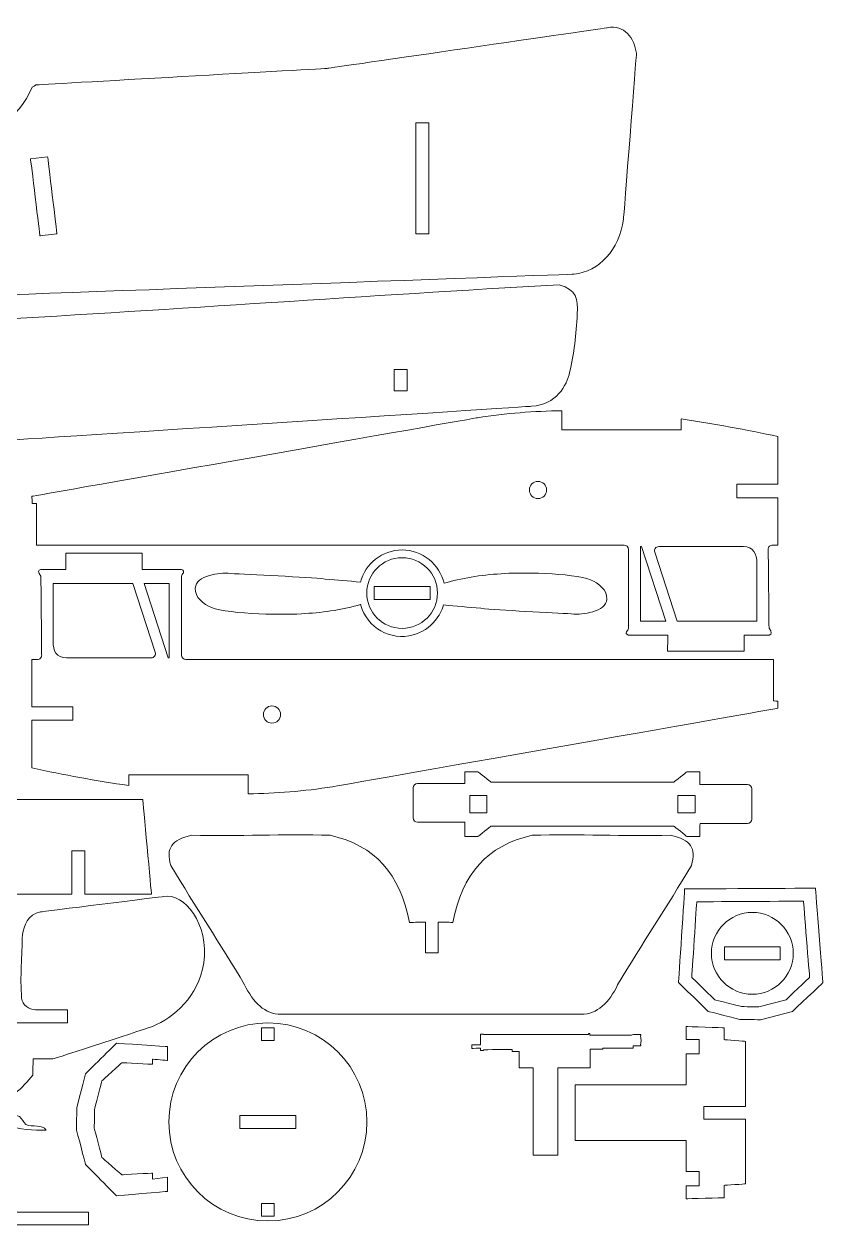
# Model space of a CAD drawing. Header units: centimetres. Extents: x -31.4 to 4.7, y -5.2 to 22.7.
# Drawn here: x -13.83 to 4.72, y -5.21 to 22.68 of the extents above; entities that cross this region are included whole.
import ezdxf

# ---------------------------------------------------------------- set-up
doc = ezdxf.new("R2010")
doc.units = ezdxf.units.CM
doc.header["$MEASUREMENT"] = 0
doc.layers.add('Layer 1', color=7, linetype='Continuous')

msp = doc.modelspace()

# ---------------------------------------------------------------- linework, layer by layer
at = {"layer": 'Layer 1', "color": 250, "lineweight": 9}
for points in [[(-4.73299, 17.80686), (-4.43301, 17.80686), (-4.43301, 20.3895), (-4.73299, 20.3895), (-4.73299, 17.80686)], [(-5.70038, 9.3194), (-4.40038, 9.3194), (-4.40038, 9.61838), (-5.70038, 9.61838), (-5.70038, 9.3194)], [(-3.48016, 4.36623), (-3.08016, 4.36623), (-3.08016, 4.76623), (-3.48016, 4.76623), (-3.48016, 4.36623)], [(1.35464, 4.36623), (1.75464, 4.36623), (1.75464, 4.76623), (1.35464, 4.76623), (1.35464, 4.36623)], [(-8.31486, -0.92169), (-8.01986, -0.92169), (-8.01986, -0.62669), (-8.31486, -0.62669), (-8.31486, -0.92169)], [(-8.81736, -2.96307), (-7.51736, -2.96307), (-7.51736, -2.66409), (-8.81736, -2.66409), (-8.81736, -2.96307)], [(-8.31486, -5.00049), (-8.01986, -5.00049), (-8.01986, -4.70549), (-8.31486, -4.70549), (-8.31486, -5.00049)]]:
    msp.add_lwpolyline(points, close=True, dxfattribs=at)
for centre, major_axis in [((-1.89512, 11.8624), (0, 0.2)), ((-5.05038, 9.46888), (0, 0.82088)), ((-8.0732, 6.64733), (0, 0.2)), ((-8.16736, -2.81359), (0, 2.3))]:
    msp.add_ellipse(centre, major_axis=major_axis, ratio=1, dxfattribs=at)
for points, knots in [([(-17.3352, 21.21675), (-17.3352, 21.21675), (-17.4202, 21.26998), (-17.4202, 21.26998), (-17.4202, 21.26998), (-17.4202, 21.26998), (-24.20236, 21.6543), (-24.20236, 21.6543), (-24.20236, 21.6543), (-24.20236, 21.6543), (-30.69018, 22.59592), (-30.69018, 22.59592), (-30.69018, 22.59592), (-31.09953, 22.68324), (-31.30984, 22.35204), (-31.37018, 22.00308), (-31.37018, 22.00308), (-31.37018, 22.00308), (-31.06766, 18.15212), (-31.06766, 18.15212), (-31.06766, 18.15212), (-30.966, 17.43779), (-30.50173, 16.93322), (-29.9202, 16.87526), (-29.9202, 16.87526), (-29.9202, 16.87526), (-15.48789, 16.34652), (-15.48789, 16.34652), (-15.48789, 16.34652), (-15.48789, 16.34652), (-1.05558, 16.87526), (-1.05558, 16.87526), (-1.05558, 16.87526), (-0.47405, 16.93322), (-0.00978, 17.43779), (0.09188, 18.15212), (0.09188, 18.15212), (0.09188, 18.15212), (0.3944, 22.00308), (0.3944, 22.00308), (0.3944, 22.00308), (0.33406, 22.35204), (0.12375, 22.68324), (-0.2856, 22.59592), (-0.2856, 22.59592), (-0.2856, 22.59592), (-6.77342, 21.6543), (-6.77342, 21.6543), (-6.77342, 21.6543), (-6.77342, 21.6543), (-13.55558, 21.26998), (-13.55558, 21.26998), (-13.55558, 21.26998), (-13.55558, 21.26998), (-13.64058, 21.21675), (-13.64058, 21.21675), (-13.64058, 21.21675), (-13.94319, 20.49501), (-14.6564, 19.98788), (-15.48789, 19.98788), (-15.48789, 19.98788), (-16.31938, 19.98788), (-17.03259, 20.49501), (-17.3352, 21.21675)], [0, 0, 0, 0, 0.05882353, 0.05882353, 0.05882353, 0.05882354, 0.11764706, 0.11764706, 0.11764706, 0.11764707, 0.17647059, 0.17647059, 0.17647059, 0.1764706, 0.23529412, 0.23529412, 0.23529412, 0.23529413, 0.29411765, 0.29411765, 0.29411765, 0.29411766, 0.35294118, 0.35294118, 0.35294118, 0.35294119, 0.41176471, 0.41176471, 0.41176471, 0.41176472, 0.47058824, 0.47058824, 0.47058824, 0.47058825, 0.52941176, 0.52941176, 0.52941176, 0.52941177, 0.58823529, 0.58823529, 0.58823529, 0.5882353, 0.64705882, 0.64705882, 0.64705882, 0.64705883, 0.70588235, 0.70588235, 0.70588235, 0.70588236, 0.76470588, 0.76470588, 0.76470588, 0.76470589, 0.82352941, 0.82352941, 0.82352941, 0.82352942, 0.88235294, 0.88235294, 0.88235294, 0.88235295, 1, 1, 1, 1]), ([(-13.67993, 19.55276), (-13.67993, 19.55276), (-13.28283, 19.60082), (-13.28283, 19.60082), (-13.28283, 19.60082), (-13.28283, 19.60082), (-13.06658, 17.81385), (-13.06658, 17.81385), (-13.06658, 17.81385), (-13.06658, 17.81385), (-13.46368, 17.7658), (-13.46368, 17.7658), (-13.46368, 17.7658), (-13.46368, 17.7658), (-13.67993, 19.55276), (-13.67993, 19.55276)], [0, 0, 0, 0, 0.2, 0.2, 0.2, 0.20000001, 0.4, 0.4, 0.4, 0.40000001, 0.6, 0.6, 0.6, 0.60000001, 1, 1, 1, 1]), ([(-17.24194, 15.80311), (-21.71986, 16.06062), (-26.09831, 16.37184), (-30.57843, 16.62817), (-30.57843, 16.62817), (-30.99982, 16.49948), (-31.01962, 16.31241), (-31.00253, 15.94643), (-31.00253, 15.94643), (-30.97908, 15.47994), (-30.92456, 15.02589), (-30.82461, 14.58999), (-30.82461, 14.58999), (-30.7685, 14.29903), (-30.50658, 13.8364), (-29.94197, 13.80619), (-29.94197, 13.80619), (-29.94197, 13.80619), (-17.39602, 12.97996), (-17.39602, 12.97996), (-17.39602, 12.97996), (-17.39602, 12.97996), (-14.56412, 12.99279), (-14.56412, 12.99279), (-14.56412, 12.99279), (-14.56412, 12.99279), (-2.04192, 13.80619), (-2.04192, 13.80619), (-2.04192, 13.80619), (-1.47731, 13.8364), (-1.21539, 14.29903), (-1.15928, 14.58999), (-1.15928, 14.58999), (-1.05933, 15.02589), (-1.00481, 15.47994), (-0.98136, 15.94643), (-0.98136, 15.94643), (-0.96427, 16.31241), (-0.98407, 16.49948), (-1.40546, 16.62817), (-1.40546, 16.62817), (-5.88558, 16.37184), (-10.26402, 16.06062), (-14.74194, 15.8031), (-14.74194, 15.8031), (-14.74194, 15.8031), (-14.74194, 16.13676), (-14.74194, 16.13676), (-14.74194, 16.13676), (-14.74194, 16.13676), (-17.24194, 16.13676), (-17.24194, 16.13676), (-17.24194, 16.13676), (-17.24194, 16.13676), (-17.24194, 15.80311), (-17.24194, 15.80311)], [0, 0, 0, 0, 0.06666667, 0.06666667, 0.06666667, 0.06666668, 0.13333333, 0.13333333, 0.13333333, 0.13333334, 0.2, 0.2, 0.2, 0.20000001, 0.26666667, 0.26666667, 0.26666667, 0.26666668, 0.33333333, 0.33333333, 0.33333333, 0.33333334, 0.4, 0.4, 0.4, 0.40000001, 0.46666667, 0.46666667, 0.46666667, 0.46666668, 0.53333333, 0.53333333, 0.53333333, 0.53333334, 0.6, 0.6, 0.6, 0.60000001, 0.66666667, 0.66666667, 0.66666667, 0.66666668, 0.73333333, 0.73333333, 0.73333333, 0.73333334, 0.8, 0.8, 0.8, 0.80000001, 0.86666667, 0.86666667, 0.86666667, 0.86666668, 1, 1, 1, 1]), ([(-5.23134, 14.66391), (-5.23134, 14.66391), (-4.93134, 14.66391), (-4.93134, 14.66391), (-4.93134, 14.66391), (-4.93134, 14.66391), (-4.93134, 14.16391), (-4.93134, 14.16391), (-4.93134, 14.16391), (-4.93134, 14.16391), (-5.23134, 14.16391), (-5.23134, 14.16391), (-5.23134, 14.16391), (-5.23134, 14.16391), (-5.23134, 14.66391), (-5.23134, 14.66391)], [0, 0, 0, 0, 0.2, 0.2, 0.2, 0.20000001, 0.4, 0.4, 0.4, 0.40000001, 0.6, 0.6, 0.6, 0.60000001, 1, 1, 1, 1]), ([(-13.54486, 10.5832), (-13.54486, 10.5832), (-13.54486, 11.54716), (-13.54486, 11.54716), (-13.54486, 11.54716), (-13.54486, 11.54716), (-13.64488, 11.5506), (-13.64488, 11.5506), (-13.64488, 11.5506), (-13.64488, 11.5506), (-13.6478, 11.71578), (-13.6478, 11.71578), (-13.6478, 11.71578), (-13.6478, 11.71578), (-3.30087, 13.5397), (-3.30087, 13.5397), (-3.30087, 13.5397), (-2.63461, 13.64365), (-1.98228, 13.69367), (-1.34257, 13.70253), (-1.34257, 13.70253), (-1.34257, 13.70253), (-1.34257, 13.25906), (-1.34257, 13.25906), (-1.34257, 13.25906), (-1.34257, 13.25906), (1.42927, 13.25906), (1.42927, 13.25906), (1.42927, 13.25906), (1.42927, 13.25906), (1.42927, 13.5108), (1.42927, 13.5108), (1.42927, 13.5108), (2.19583, 13.40243), (2.94509, 13.25827), (3.67948, 13.10405), (3.67948, 13.10405), (3.67948, 13.10405), (3.67948, 12.09395), (3.67948, 12.09395), (3.67948, 12.09395), (3.67948, 12.09395), (3.67948, 11.99657), (3.67948, 11.99657), (3.67948, 11.99657), (3.67948, 11.99657), (2.72659, 11.99657), (2.72659, 11.99657), (2.72659, 11.99657), (2.72659, 11.99657), (2.72659, 11.68157), (2.72659, 11.68157), (2.72659, 11.68157), (2.72659, 11.68157), (3.67948, 11.68157), (3.67948, 11.68157), (3.67948, 11.68157), (3.67948, 11.68157), (3.67948, 10.5832), (3.67948, 10.5832), (3.67948, 10.5832), (3.67948, 10.5832), (3.67948, 10.5832), (3.67948, 10.5832), (3.67948, 10.5832), (3.67948, 10.5832), (3.55355, 10.5832), (3.55355, 10.5832), (3.55355, 10.5832), (3.52584, 10.5832), (3.50199, 10.57326), (3.48249, 10.55357), (3.48249, 10.55357), (3.46299, 10.53388), (3.45329, 10.50993), (3.45355, 10.48222), (3.45355, 10.48222), (3.45355, 10.48222), (3.47134, 8.65001), (3.47134, 8.65001), (3.47134, 8.65001), (3.54121, 8.55798), (3.54181, 8.50561), (3.47318, 8.49288), (3.47318, 8.49288), (3.47318, 8.49288), (2.89065, 8.49288), (2.89065, 8.49288), (2.89065, 8.49288), (2.89065, 8.49288), (2.89474, 8.11621), (2.89474, 8.11621), (2.89474, 8.11621), (2.89474, 8.11621), (1.11639, 8.11621), (1.11639, 8.11621), (1.11639, 8.11621), (1.11639, 8.11621), (1.11913, 8.49288), (1.11913, 8.49288), (1.11913, 8.49288), (1.11913, 8.49288), (0.20454, 8.49288), (0.20454, 8.49288), (0.20454, 8.49288), (0.09303, 8.54282), (0.20454, 8.59397), (0.20454, 8.65001), (0.20454, 8.65001), (0.20454, 8.65001), (0.20454, 10.4832), (0.20454, 10.4832), (0.20454, 10.4832), (0.20454, 10.53827), (0.15962, 10.5832), (0.10454, 10.5832), (0.10454, 10.5832), (0.10454, 10.5832), (-13.54486, 10.5832), (-13.54486, 10.5832)], [0, 0, 0, 0, 0.03225806, 0.03225806, 0.03225806, 0.03225807, 0.06451613, 0.06451613, 0.06451613, 0.06451614, 0.09677419, 0.09677419, 0.09677419, 0.0967742, 0.12903226, 0.12903226, 0.12903226, 0.12903227, 0.16129032, 0.16129032, 0.16129032, 0.16129033, 0.19354839, 0.19354839, 0.19354839, 0.1935484, 0.22580645, 0.22580645, 0.22580645, 0.22580646, 0.25806452, 0.25806452, 0.25806452, 0.25806453, 0.29032258, 0.29032258, 0.29032258, 0.29032259, 0.32258065, 0.32258065, 0.32258065, 0.32258066, 0.35483871, 0.35483871, 0.35483871, 0.35483872, 0.38709677, 0.38709677, 0.38709677, 0.38709678, 0.41935484, 0.41935484, 0.41935484, 0.41935485, 0.4516129, 0.4516129, 0.4516129, 0.45161291, 0.48387097, 0.48387097, 0.48387097, 0.48387098, 0.51612903, 0.51612903, 0.51612903, 0.51612904, 0.5483871, 0.5483871, 0.5483871, 0.54838711, 0.58064516, 0.58064516, 0.58064516, 0.58064517, 0.61290323, 0.61290323, 0.61290323, 0.61290324, 0.64516129, 0.64516129, 0.64516129, 0.6451613, 0.67741935, 0.67741935, 0.67741935, 0.67741936, 0.70967742, 0.70967742, 0.70967742, 0.70967743, 0.74193548, 0.74193548, 0.74193548, 0.74193549, 0.77419355, 0.77419355, 0.77419355, 0.77419356, 0.80645161, 0.80645161, 0.80645161, 0.80645162, 0.83870968, 0.83870968, 0.83870968, 0.83870969, 0.87096774, 0.87096774, 0.87096774, 0.87096775, 0.90322581, 0.90322581, 0.90322581, 0.90322582, 0.93548387, 0.93548387, 0.93548387, 0.93548388, 1, 1, 1, 1]), ([(3.57654, 7.92653), (3.57654, 7.92653), (3.57654, 6.96257), (3.57654, 6.96257), (3.57654, 6.96257), (3.57654, 6.96257), (3.67656, 6.95913), (3.67656, 6.95913), (3.67656, 6.95913), (3.67656, 6.95913), (3.67948, 6.79395), (3.67948, 6.79395), (3.67948, 6.79395), (3.67948, 6.79395), (-6.66745, 4.97003), (-6.66745, 4.97003), (-6.66745, 4.97003), (-7.33371, 4.86608), (-7.98604, 4.81606), (-8.62575, 4.8072), (-8.62575, 4.8072), (-8.62575, 4.8072), (-8.62575, 5.25067), (-8.62575, 5.25067), (-8.62575, 5.25067), (-8.62575, 5.25067), (-11.39759, 5.25067), (-11.39759, 5.25067), (-11.39759, 5.25067), (-11.39759, 5.25067), (-11.39759, 4.99893), (-11.39759, 4.99893), (-11.39759, 4.99893), (-12.16415, 5.1073), (-12.91341, 5.25146), (-13.6478, 5.40568), (-13.6478, 5.40568), (-13.6478, 5.40568), (-13.6478, 6.41578), (-13.6478, 6.41578), (-13.6478, 6.41578), (-13.6478, 6.41578), (-13.6478, 6.51316), (-13.6478, 6.51316), (-13.6478, 6.51316), (-13.6478, 6.51316), (-12.69491, 6.51316), (-12.69491, 6.51316), (-12.69491, 6.51316), (-12.69491, 6.51316), (-12.69491, 6.82816), (-12.69491, 6.82816), (-12.69491, 6.82816), (-12.69491, 6.82816), (-13.6478, 6.82816), (-13.6478, 6.82816), (-13.6478, 6.82816), (-13.6478, 6.82816), (-13.6478, 7.92653), (-13.6478, 7.92653), (-13.6478, 7.92653), (-13.6478, 7.92653), (-13.6478, 7.92653), (-13.6478, 7.92653), (-13.6478, 7.92653), (-13.6478, 7.92653), (-13.52187, 7.92653), (-13.52187, 7.92653), (-13.52187, 7.92653), (-13.49416, 7.92653), (-13.47031, 7.93647), (-13.45081, 7.95616), (-13.45081, 7.95616), (-13.43131, 7.97585), (-13.42161, 7.9998), (-13.42187, 8.02751), (-13.42187, 8.02751), (-13.42187, 8.02751), (-13.43966, 9.85972), (-13.43966, 9.85972), (-13.43966, 9.85972), (-13.50953, 9.95175), (-13.51013, 10.00412), (-13.4415, 10.01685), (-13.4415, 10.01685), (-13.4415, 10.01685), (-12.85897, 10.01685), (-12.85897, 10.01685), (-12.85897, 10.01685), (-12.85897, 10.01685), (-12.86306, 10.39352), (-12.86306, 10.39352), (-12.86306, 10.39352), (-12.86306, 10.39352), (-11.08471, 10.39352), (-11.08471, 10.39352), (-11.08471, 10.39352), (-11.08471, 10.39352), (-11.08745, 10.01685), (-11.08745, 10.01685), (-11.08745, 10.01685), (-11.08745, 10.01685), (-10.17286, 10.01685), (-10.17286, 10.01685), (-10.17286, 10.01685), (-10.06135, 9.96691), (-10.17286, 9.91576), (-10.17286, 9.85972), (-10.17286, 9.85972), (-10.17286, 9.85972), (-10.17286, 8.02653), (-10.17286, 8.02653), (-10.17286, 8.02653), (-10.17286, 7.97146), (-10.12794, 7.92653), (-10.07286, 7.92653), (-10.07286, 7.92653), (-10.07286, 7.92653), (3.57654, 7.92653), (3.57654, 7.92653)], [0, 0, 0, 0, 0.03225806, 0.03225806, 0.03225806, 0.03225807, 0.06451613, 0.06451613, 0.06451613, 0.06451614, 0.09677419, 0.09677419, 0.09677419, 0.0967742, 0.12903226, 0.12903226, 0.12903226, 0.12903227, 0.16129032, 0.16129032, 0.16129032, 0.16129033, 0.19354839, 0.19354839, 0.19354839, 0.1935484, 0.22580645, 0.22580645, 0.22580645, 0.22580646, 0.25806452, 0.25806452, 0.25806452, 0.25806453, 0.29032258, 0.29032258, 0.29032258, 0.29032259, 0.32258065, 0.32258065, 0.32258065, 0.32258066, 0.35483871, 0.35483871, 0.35483871, 0.35483872, 0.38709677, 0.38709677, 0.38709677, 0.38709678, 0.41935484, 0.41935484, 0.41935484, 0.41935485, 0.4516129, 0.4516129, 0.4516129, 0.45161291, 0.48387097, 0.48387097, 0.48387097, 0.48387098, 0.51612903, 0.51612903, 0.51612903, 0.51612904, 0.5483871, 0.5483871, 0.5483871, 0.54838711, 0.58064516, 0.58064516, 0.58064516, 0.58064517, 0.61290323, 0.61290323, 0.61290323, 0.61290324, 0.64516129, 0.64516129, 0.64516129, 0.6451613, 0.67741935, 0.67741935, 0.67741935, 0.67741936, 0.70967742, 0.70967742, 0.70967742, 0.70967743, 0.74193548, 0.74193548, 0.74193548, 0.74193549, 0.77419355, 0.77419355, 0.77419355, 0.77419356, 0.80645161, 0.80645161, 0.80645161, 0.80645162, 0.83870968, 0.83870968, 0.83870968, 0.83870969, 0.87096774, 0.87096774, 0.87096774, 0.87096775, 0.90322581, 0.90322581, 0.90322581, 0.90322582, 0.93548387, 0.93548387, 0.93548387, 0.93548388, 1, 1, 1, 1]), ([(-4.07633, 9.69602), (-3.67409, 9.81178), (-3.23832, 9.89165), (-2.75047, 9.91576), (-2.75047, 9.91576), (-2.36981, 9.95576), (-1.0822, 9.93872), (-0.67255, 9.77411), (-0.67255, 9.77411), (-0.48791, 9.69992), (-0.27827, 9.53689), (-0.29579, 9.32275), (-0.29579, 9.32275), (-0.30775, 9.17651), (-0.44299, 9.08548), (-0.62431, 9.03211), (-0.62431, 9.03211), (-0.79949, 8.99085), (-0.95764, 8.9652), (-1.12387, 8.98604), (-1.12387, 8.98604), (-1.5277, 9.01067), (-2.81777, 9.07006), (-3.2236, 9.11394), (-3.2236, 9.11394), (-3.51433, 9.14537), (-3.79963, 9.15953), (-4.08906, 9.19279), (-4.08906, 9.19279), (-4.12756, 9.05855), (-4.19342, 8.93587), (-4.28021, 8.83116), (-4.28021, 8.83116), (-4.40772, 8.67259), (-4.58487, 8.5516), (-4.79643, 8.49492), (-4.79643, 8.49492), (-5.32139, 8.35424), (-5.86099, 8.66189), (-6.00879, 9.18299), (-6.00879, 9.18299), (-6.01077, 9.18963), (-6.01268, 9.1963), (-6.01453, 9.203), (-6.01453, 9.203), (-6.40752, 9.09237), (-6.83269, 9.01614), (-7.30713, 8.99268), (-7.30713, 8.99268), (-7.68779, 8.95269), (-9.06822, 8.96971), (-9.47787, 9.13433), (-9.47787, 9.13433), (-9.6625, 9.20852), (-9.87213, 9.37155), (-9.85462, 9.5857), (-9.85462, 9.5857), (-9.84266, 9.73193), (-9.70741, 9.82297), (-9.52608, 9.87634), (-9.52608, 9.87634), (-9.35092, 9.91759), (-9.19277, 9.94324), (-9.02655, 9.9224), (-9.02655, 9.9224), (-8.62271, 9.89777), (-7.23981, 9.8384), (-6.834, 9.79451), (-6.834, 9.79451), (-6.55992, 9.76489), (-6.29064, 9.75062), (-6.01821, 9.72124), (-6.01821, 9.72124), (-5.90636, 10.1513), (-5.5154, 10.46888), (-5.05038, 10.46888), (-5.05038, 10.46888), (-4.57631, 10.46888), (-4.1792, 10.13883), (-4.07633, 9.69602)], [0, 0, 0, 0, 0.04761905, 0.04761905, 0.04761905, 0.04761906, 0.0952381, 0.0952381, 0.0952381, 0.09523811, 0.14285714, 0.14285714, 0.14285714, 0.14285715, 0.19047619, 0.19047619, 0.19047619, 0.1904762, 0.23809524, 0.23809524, 0.23809524, 0.23809525, 0.28571429, 0.28571429, 0.28571429, 0.2857143, 0.33333333, 0.33333333, 0.33333333, 0.33333334, 0.38095238, 0.38095238, 0.38095238, 0.38095239, 0.42857143, 0.42857143, 0.42857143, 0.42857144, 0.47619048, 0.47619048, 0.47619048, 0.47619049, 0.52380952, 0.52380952, 0.52380952, 0.52380953, 0.57142857, 0.57142857, 0.57142857, 0.57142858, 0.61904762, 0.61904762, 0.61904762, 0.61904763, 0.66666667, 0.66666667, 0.66666667, 0.66666668, 0.71428571, 0.71428571, 0.71428571, 0.71428572, 0.76190476, 0.76190476, 0.76190476, 0.76190477, 0.80952381, 0.80952381, 0.80952381, 0.80952382, 0.85714286, 0.85714286, 0.85714286, 0.85714287, 0.9047619, 0.9047619, 0.9047619, 0.90476191, 1, 1, 1, 1]), ([(1.07348, 8.81753), (1.07348, 8.81753), (0.51167, 10.54667), (0.51167, 10.54667), (0.51167, 10.54667), (0.51167, 10.54667), (0.48977, 10.54667), (0.48977, 10.54667), (0.48977, 10.54667), (0.48977, 10.54667), (0.48977, 8.81753), (0.48977, 8.81753), (0.48977, 8.81753), (0.48977, 8.81753), (1.07348, 8.81753), (1.07348, 8.81753)], [0, 0, 0, 0, 0.2, 0.2, 0.2, 0.20000001, 0.4, 0.4, 0.4, 0.40000001, 0.6, 0.6, 0.6, 0.60000001, 1, 1, 1, 1]), ([(0.81589, 10.41577), (0.81589, 10.41577), (1.33517, 8.81753), (1.33517, 8.81753), (1.33517, 8.81753), (1.33517, 8.81753), (3.18599, 8.81753), (3.18599, 8.81753), (3.18599, 8.81753), (3.18599, 8.81753), (3.18599, 10.15794), (3.18599, 10.15794), (3.18599, 10.15794), (3.19744, 10.38773), (3.10413, 10.54204), (2.87583, 10.54667), (2.87583, 10.54667), (2.87583, 10.54667), (0.91099, 10.54667), (0.91099, 10.54667), (0.91099, 10.54667), (0.87794, 10.54667), (0.84951, 10.53219), (0.83009, 10.50545), (0.83009, 10.50545), (0.81066, 10.47872), (0.80568, 10.4472), (0.81589, 10.41577)], [0, 0, 0, 0, 0.125, 0.125, 0.125, 0.12500001, 0.25, 0.25, 0.25, 0.25000001, 0.375, 0.375, 0.375, 0.37500001, 0.5, 0.5, 0.5, 0.50000001, 0.625, 0.625, 0.625, 0.62500001, 0.75, 0.75, 0.75, 0.75000001, 1, 1, 1, 1]), ([(-10.78421, 8.09396), (-10.78421, 8.09396), (-11.30349, 9.6922), (-11.30349, 9.6922), (-11.30349, 9.6922), (-11.30349, 9.6922), (-13.15431, 9.6922), (-13.15431, 9.6922), (-13.15431, 9.6922), (-13.15431, 9.6922), (-13.15431, 8.35179), (-13.15431, 8.35179), (-13.15431, 8.35179), (-13.16576, 8.122), (-13.07245, 7.96769), (-12.84415, 7.96306), (-12.84415, 7.96306), (-12.84415, 7.96306), (-10.87931, 7.96306), (-10.87931, 7.96306), (-10.87931, 7.96306), (-10.84626, 7.96306), (-10.81783, 7.97754), (-10.79841, 8.00428), (-10.79841, 8.00428), (-10.77898, 8.03101), (-10.774, 8.06253), (-10.78421, 8.09396)], [0, 0, 0, 0, 0.125, 0.125, 0.125, 0.12500001, 0.25, 0.25, 0.25, 0.25000001, 0.375, 0.375, 0.375, 0.37500001, 0.5, 0.5, 0.5, 0.50000001, 0.625, 0.625, 0.625, 0.62500001, 0.75, 0.75, 0.75, 0.75000001, 1, 1, 1, 1]), ([(-11.0418, 9.6922), (-11.0418, 9.6922), (-10.47999, 7.96306), (-10.47999, 7.96306), (-10.47999, 7.96306), (-10.47999, 7.96306), (-10.45809, 7.96306), (-10.45809, 7.96306), (-10.45809, 7.96306), (-10.45809, 7.96306), (-10.45809, 9.6922), (-10.45809, 9.6922), (-10.45809, 9.6922), (-10.45809, 9.6922), (-11.0418, 9.6922), (-11.0418, 9.6922)], [0, 0, 0, 0, 0.2, 0.2, 0.2, 0.20000001, 0.4, 0.4, 0.4, 0.40000001, 0.6, 0.6, 0.6, 0.60000001, 1, 1, 1, 1]), ([(2.96833, 5.02007), (2.96833, 5.02007), (1.86677, 5.02007), (1.86677, 5.02007), (1.86677, 5.02007), (1.866, 5.14531), (1.86536, 5.25223), (1.86536, 5.31623), (1.86536, 5.31623), (1.86536, 5.31623), (1.56296, 5.31623), (1.56296, 5.31623), (1.56296, 5.31623), (1.56296, 5.31623), (1.26296, 5.07881), (1.26296, 5.07881), (1.26296, 5.07881), (1.26296, 5.07881), (-2.98804, 5.07881), (-2.98804, 5.07881), (-2.98804, 5.07881), (-2.98804, 5.07881), (-3.28804, 5.31623), (-3.28804, 5.31623), (-3.28804, 5.31623), (-3.28804, 5.31623), (-3.59044, 5.31623), (-3.59044, 5.31623), (-3.59044, 5.31623), (-3.59044, 5.31623), (-3.59044, 5.07881), (-3.59044, 5.07881), (-3.59044, 5.07881), (-3.59044, 5.07881), (-3.59056, 5.04527), (-3.59056, 5.04527), (-3.59056, 5.04527), (-3.59056, 5.04527), (-4.69169, 5.04527), (-4.69169, 5.04527), (-4.69169, 5.04527), (-4.74759, 5.04527), (-4.79318, 5.00035), (-4.79318, 4.94527), (-4.79318, 4.94527), (-4.79318, 4.94527), (-4.79318, 4.24527), (-4.79318, 4.24527), (-4.79318, 4.24527), (-4.79318, 4.19019), (-4.74759, 4.14527), (-4.69169, 4.14527), (-4.69169, 4.14527), (-4.69169, 4.14527), (-3.59385, 4.14527), (-3.59385, 4.14527), (-3.59385, 4.14527), (-3.59385, 4.14527), (-3.59419, 4.05365), (-3.59419, 4.05365), (-3.59419, 4.05365), (-3.59419, 4.05365), (-3.59044, 3.81623), (-3.59044, 3.81623), (-3.59044, 3.81623), (-3.59044, 3.81623), (-3.28804, 3.81623), (-3.28804, 3.81623), (-3.28804, 3.81623), (-3.28804, 3.81623), (-2.98804, 4.05365), (-2.98804, 4.05365), (-2.98804, 4.05365), (-2.98804, 4.05365), (1.26296, 4.05365), (1.26296, 4.05365), (1.26296, 4.05365), (1.26296, 4.05365), (1.56296, 3.81623), (1.56296, 3.81623), (1.56296, 3.81623), (1.56296, 3.81623), (1.86536, 3.81623), (1.86536, 3.81623), (1.86536, 3.81623), (1.86536, 3.81623), (1.86536, 4.05365), (1.86536, 4.05365), (1.86536, 4.05365), (1.86698, 4.05365), (1.86813, 4.07801), (1.86886, 4.12007), (1.86886, 4.12007), (1.86886, 4.12007), (2.96833, 4.12007), (2.96833, 4.12007), (2.96833, 4.12007), (3.02442, 4.12007), (3.07017, 4.16499), (3.07017, 4.22007), (3.07017, 4.22007), (3.07017, 4.22007), (3.07017, 4.92007), (3.07017, 4.92007), (3.07017, 4.92007), (3.07017, 4.97515), (3.02442, 5.02007), (2.96833, 5.02007)], [0, 0, 0, 0, 0.03571429, 0.03571429, 0.03571429, 0.0357143, 0.07142857, 0.07142857, 0.07142857, 0.07142858, 0.10714286, 0.10714286, 0.10714286, 0.10714287, 0.14285714, 0.14285714, 0.14285714, 0.14285715, 0.17857143, 0.17857143, 0.17857143, 0.17857144, 0.21428571, 0.21428571, 0.21428571, 0.21428572, 0.25, 0.25, 0.25, 0.25000001, 0.28571429, 0.28571429, 0.28571429, 0.2857143, 0.32142857, 0.32142857, 0.32142857, 0.32142858, 0.35714286, 0.35714286, 0.35714286, 0.35714287, 0.39285714, 0.39285714, 0.39285714, 0.39285715, 0.42857143, 0.42857143, 0.42857143, 0.42857144, 0.46428571, 0.46428571, 0.46428571, 0.46428572, 0.5, 0.5, 0.5, 0.50000001, 0.53571429, 0.53571429, 0.53571429, 0.5357143, 0.57142857, 0.57142857, 0.57142857, 0.57142858, 0.60714286, 0.60714286, 0.60714286, 0.60714287, 0.64285714, 0.64285714, 0.64285714, 0.64285715, 0.67857143, 0.67857143, 0.67857143, 0.67857144, 0.71428571, 0.71428571, 0.71428571, 0.71428572, 0.75, 0.75, 0.75, 0.75000001, 0.78571429, 0.78571429, 0.78571429, 0.7857143, 0.82142857, 0.82142857, 0.82142857, 0.82142858, 0.85714286, 0.85714286, 0.85714286, 0.85714287, 0.89285714, 0.89285714, 0.89285714, 0.89285715, 0.92857143, 0.92857143, 0.92857143, 0.92857144, 1, 1, 1, 1]), ([(-14.07236, 4.67548), (-14.07236, 4.67548), (-11.07236, 4.67548), (-11.07236, 4.67548), (-11.07236, 4.67548), (-11.07236, 4.67548), (-10.87237, 2.47548), (-10.87237, 2.47548), (-10.87237, 2.47548), (-10.87237, 2.47548), (-12.42237, 2.47548), (-12.42237, 2.47548), (-12.42237, 2.47548), (-12.42237, 2.47548), (-12.42237, 3.48526), (-12.42237, 3.48526), (-12.42237, 3.48526), (-12.42237, 3.48526), (-12.72237, 3.48526), (-12.72237, 3.48526), (-12.72237, 3.48526), (-12.72237, 3.48526), (-12.72237, 2.47548), (-12.72237, 2.47548), (-12.72237, 2.47548), (-12.72237, 2.47548), (-14.27238, 2.47548), (-14.27238, 2.47548), (-14.27238, 2.47548), (-14.27238, 2.47548), (-14.07236, 4.67548), (-14.07236, 4.67548)], [0, 0, 0, 0, 0.11111111, 0.11111111, 0.11111111, 0.11111112, 0.22222222, 0.22222222, 0.22222222, 0.22222223, 0.33333333, 0.33333333, 0.33333333, 0.33333334, 0.44444444, 0.44444444, 0.44444444, 0.44444445, 0.55555556, 0.55555556, 0.55555556, 0.55555557, 0.66666667, 0.66666667, 0.66666667, 0.66666668, 0.77777778, 0.77777778, 0.77777778, 0.77777779, 1, 1, 1, 1]), ([(-7.86083, -0.30878), (-8.232, -0.32363), (-8.51409, -0.03062), (-8.7071, 0.37024), (-8.7071, 0.37024), (-9.27871, 1.32786), (-9.85031, 2.18549), (-10.42191, 3.14311), (-10.42191, 3.14311), (-10.54251, 3.55138), (-10.40515, 3.73344), (-9.93197, 3.84485), (-9.93197, 3.84485), (-8.86299, 3.81515), (-7.79402, 3.87454), (-6.72505, 3.84485), (-6.72505, 3.84485), (-5.66719, 3.60545), (-5.10301, 2.94803), (-4.87661, 1.81781), (-4.87661, 1.81781), (-4.75322, 1.82254), (-4.63174, 1.82615), (-4.51075, 1.82802), (-4.51075, 1.82802), (-4.51075, 1.82802), (-4.51075, 1.11506), (-4.51075, 1.11506), (-4.51075, 1.11506), (-4.51075, 1.11506), (-4.21075, 1.11506), (-4.21075, 1.11506), (-4.21075, 1.11506), (-4.21075, 1.11506), (-4.21075, 1.8286), (-4.21075, 1.8286), (-4.21075, 1.8286), (-4.09959, 1.82718), (-3.98793, 1.82377), (-3.87477, 1.81781), (-3.87477, 1.81781), (-3.64838, 2.94803), (-3.0842, 3.60545), (-2.02634, 3.84485), (-2.02634, 3.84485), (-0.95736, 3.87454), (0.11161, 3.81515), (1.18058, 3.84485), (1.18058, 3.84485), (1.65377, 3.73344), (1.79112, 3.55138), (1.67053, 3.14311), (1.67053, 3.14311), (1.09893, 2.18549), (0.52732, 1.32786), (-0.04428, 0.37024), (-0.04428, 0.37024), (-0.23729, -0.03062), (-0.51938, -0.32363), (-0.89055, -0.30878), (-0.89055, -0.30878), (-0.89055, -0.30878), (-7.86083, -0.30878), (-7.86083, -0.30878)], [0, 0, 0, 0, 0.05882353, 0.05882353, 0.05882353, 0.05882354, 0.11764706, 0.11764706, 0.11764706, 0.11764707, 0.17647059, 0.17647059, 0.17647059, 0.1764706, 0.23529412, 0.23529412, 0.23529412, 0.23529413, 0.29411765, 0.29411765, 0.29411765, 0.29411766, 0.35294118, 0.35294118, 0.35294118, 0.35294119, 0.41176471, 0.41176471, 0.41176471, 0.41176472, 0.47058824, 0.47058824, 0.47058824, 0.47058825, 0.52941176, 0.52941176, 0.52941176, 0.52941177, 0.58823529, 0.58823529, 0.58823529, 0.5882353, 0.64705882, 0.64705882, 0.64705882, 0.64705883, 0.70588235, 0.70588235, 0.70588235, 0.70588236, 0.76470588, 0.76470588, 0.76470588, 0.76470589, 0.82352941, 0.82352941, 0.82352941, 0.82352942, 0.88235294, 0.88235294, 0.88235294, 0.88235295, 1, 1, 1, 1]), ([(-13.56428, -0.20895), (-13.71874, -0.20791), (-13.87215, -0.10689), (-13.8869, 0.06273), (-13.8869, 0.06273), (-13.92955, 0.55333), (-13.87558, 1.04757), (-13.86992, 1.53999), (-13.86992, 1.53999), (-13.83069, 1.73264), (-13.75737, 2.00821), (-13.44542, 2.06449), (-13.44542, 2.06449), (-13.44542, 2.06449), (-10.59278, 2.42107), (-10.59278, 2.42107), (-10.59278, 2.42107), (-10.10988, 2.51395), (-9.525, 1.78323), (-9.65888, 0.87777), (-9.65888, 0.87777), (-9.77627, 0.0838), (-10.34682, -0.37501), (-10.84721, -0.5994), (-10.84721, -0.5994), (-10.84721, -0.5994), (-13.159, -1.35211), (-13.159, -1.35211), (-13.159, -1.35211), (-13.159, -1.35211), (-13.61922, -1.34772), (-13.61922, -1.34772), (-13.61922, -1.34772), (-13.61922, -1.34772), (-13.6301, -1.72482), (-13.6301, -1.72482), (-13.6301, -1.72482), (-13.86275, -2.0319), (-14.14839, -2.30491), (-14.66714, -2.44508), (-14.66714, -2.44508), (-14.39894, -2.52852), (-14.20226, -2.60302), (-13.93406, -2.68646), (-13.93406, -2.68646), (-13.89532, -2.74904), (-13.83094, -2.81162), (-13.7922, -2.8742), (-13.7922, -2.8742), (-13.63128, -2.93976), (-13.40356, -2.8634), (-13.31416, -3.00408), (-13.31416, -3.00408), (-13.92413, -3.04381), (-14.56787, -2.82905), (-15.12308, -2.58812), (-15.12308, -2.58812), (-15.41817, -2.48392), (-15.66548, -2.2946), (-15.93662, -2.14256), (-15.93662, -2.14256), (-15.93662, -2.14256), (-15.6939, -2.09488), (-15.6939, -2.09488), (-15.6939, -2.09488), (-15.6939, -2.09488), (-15.68714, -1.68195), (-15.68714, -1.68195), (-15.68714, -1.68195), (-15.68714, -1.68195), (-16.10764, -1.75126), (-16.10764, -1.75126), (-16.10764, -1.75126), (-16.10764, -1.75126), (-16.11083, -0.5122), (-16.11083, -0.5122), (-16.11083, -0.5122), (-16.11083, -0.5122), (-13.25864, -0.51396), (-13.25864, -0.51396), (-13.25864, -0.51396), (-13.25864, -0.51396), (-12.82359, -0.51396), (-12.82359, -0.51396), (-12.82359, -0.51396), (-12.82359, -0.51396), (-12.82359, -0.21396), (-12.82359, -0.21396), (-12.82359, -0.21396), (-12.82359, -0.21396), (-13.56428, -0.20895), (-13.56428, -0.20895)], [0, 0, 0, 0, 0.04166667, 0.04166667, 0.04166667, 0.04166668, 0.08333333, 0.08333333, 0.08333333, 0.08333334, 0.125, 0.125, 0.125, 0.12500001, 0.16666667, 0.16666667, 0.16666667, 0.16666668, 0.20833333, 0.20833333, 0.20833333, 0.20833334, 0.25, 0.25, 0.25, 0.25000001, 0.29166667, 0.29166667, 0.29166667, 0.29166668, 0.33333333, 0.33333333, 0.33333333, 0.33333334, 0.375, 0.375, 0.375, 0.37500001, 0.41666667, 0.41666667, 0.41666667, 0.41666668, 0.45833333, 0.45833333, 0.45833333, 0.45833334, 0.5, 0.5, 0.5, 0.50000001, 0.54166667, 0.54166667, 0.54166667, 0.54166668, 0.58333333, 0.58333333, 0.58333333, 0.58333334, 0.625, 0.625, 0.625, 0.62500001, 0.66666667, 0.66666667, 0.66666667, 0.66666668, 0.70833333, 0.70833333, 0.70833333, 0.70833334, 0.75, 0.75, 0.75, 0.75000001, 0.79166667, 0.79166667, 0.79166667, 0.79166668, 0.83333333, 0.83333333, 0.83333333, 0.83333334, 0.875, 0.875, 0.875, 0.87500001, 0.91666667, 0.91666667, 0.91666667, 0.91666668, 1, 1, 1, 1]), ([(3.27587, -0.43987), (3.27587, -0.43987), (4.01828, -0.24622), (4.01828, -0.24622), (4.01828, -0.24622), (4.01828, -0.24622), (4.72494, 0.42251), (4.72494, 0.42251), (4.72494, 0.42251), (4.72494, 0.42251), (4.54819, 2.61413), (4.54819, 2.61413), (4.54819, 2.61413), (4.54819, 2.61413), (1.51231, 2.59711), (1.51231, 2.59711), (1.51231, 2.59711), (1.51231, 2.59711), (1.36928, 0.42251), (1.36928, 0.42251), (1.36928, 0.42251), (1.36928, 0.42251), (2.05909, -0.24622), (2.05909, -0.24622), (2.05909, -0.24622), (2.05909, -0.24622), (2.79266, -0.43543), (2.79266, -0.43543), (2.79266, -0.43543), (2.79266, -0.43543), (3.27587, -0.43987), (3.27587, -0.43987)], [0, 0, 0, 0, 0.11111111, 0.11111111, 0.11111111, 0.11111112, 0.22222222, 0.22222222, 0.22222222, 0.22222223, 0.33333333, 0.33333333, 0.33333333, 0.33333334, 0.44444444, 0.44444444, 0.44444444, 0.44444445, 0.55555556, 0.55555556, 0.55555556, 0.55555557, 0.66666667, 0.66666667, 0.66666667, 0.66666668, 0.77777778, 0.77777778, 0.77777778, 0.77777779, 1, 1, 1, 1]), ([(3.23874, -0.13952), (3.23874, -0.13952), (3.86803, 0.02463), (3.86803, 0.02463), (3.86803, 0.02463), (3.86803, 0.02463), (4.41436, 0.54163), (4.41436, 0.54163), (4.41436, 0.54163), (4.41436, 0.54163), (4.27154, 2.31257), (4.27154, 2.31257), (4.27154, 2.31257), (4.27154, 2.31257), (1.79333, 2.29868), (1.79333, 2.29868), (1.79333, 2.29868), (1.79333, 2.29868), (1.67774, 0.54131), (1.67774, 0.54131), (1.67774, 0.54131), (1.67774, 0.54131), (2.2109, 0.02444), (2.2109, 0.02444), (2.2109, 0.02444), (2.2109, 0.02444), (2.83208, -0.13578), (2.83208, -0.13578), (2.83208, -0.13578), (2.83208, -0.13578), (3.23874, -0.13952), (3.23874, -0.13952)], [0, 0, 0, 0, 0.11111111, 0.11111111, 0.11111111, 0.11111112, 0.22222222, 0.22222222, 0.22222222, 0.22222223, 0.33333333, 0.33333333, 0.33333333, 0.33333334, 0.44444444, 0.44444444, 0.44444444, 0.44444445, 0.55555556, 0.55555556, 0.55555556, 0.55555557, 0.66666667, 0.66666667, 0.66666667, 0.66666668, 0.77777778, 0.77777778, 0.77777778, 0.77777779, 1, 1, 1, 1]), ([(3.08402, 0.15135), (2.55935, 0.15135), (2.13402, 0.57668), (2.13402, 1.10135), (2.13402, 1.10135), (2.13402, 1.62602), (2.55935, 2.05135), (3.08402, 2.05135), (3.08402, 2.05135), (3.60869, 2.05135), (4.03402, 1.62602), (4.03402, 1.10135), (4.03402, 1.10135), (4.03402, 0.57668), (3.60869, 0.15135), (3.08402, 0.15135)], [0, 0, 0, 0, 0.2, 0.2, 0.2, 0.20000001, 0.4, 0.4, 0.4, 0.40000001, 0.6, 0.6, 0.6, 0.60000001, 1, 1, 1, 1]), ([(3.73402, 0.95185), (3.73402, 0.95185), (2.43402, 0.95185), (2.43402, 0.95185), (2.43402, 0.95185), (2.43402, 0.95185), (2.43402, 1.25085), (2.43402, 1.25085), (2.43402, 1.25085), (2.43402, 1.25085), (3.73402, 1.25085), (3.73402, 1.25085), (3.73402, 1.25085), (3.73402, 1.25085), (3.73402, 0.95185), (3.73402, 0.95185)], [0, 0, 0, 0, 0.2, 0.2, 0.2, 0.20000001, 0.4, 0.4, 0.4, 0.40000001, 0.6, 0.6, 0.6, 0.60000001, 1, 1, 1, 1]), ([(-0.68974, -0.79779), (-0.43519, -0.79779), (0.01937, -0.79779), (0.27392, -0.79779), (0.27392, -0.79779), (0.27976, -0.79392), (0.29557, -0.7904), (0.3216, -0.78712), (0.3216, -0.78712), (0.3216, -0.78712), (0.49252, -0.78518), (0.49252, -0.78518), (0.49252, -0.78518), (0.49252, -0.78518), (0.49235, -0.80958), (0.49235, -0.80958), (0.49235, -0.80958), (0.49235, -0.80958), (0.48416, -0.80958), (0.48416, -0.80958), (0.48416, -0.80958), (0.50441, -0.88495), (0.50572, -0.95697), (0.48416, -1.02503), (0.48416, -1.02503), (0.48416, -1.02503), (0.49235, -1.02503), (0.49235, -1.02503), (0.49235, -1.02503), (0.49235, -1.02503), (0.49252, -1.04943), (0.49252, -1.04943), (0.49252, -1.04943), (0.49252, -1.04943), (0.31815, -1.04748), (0.31815, -1.04748), (0.31815, -1.04748), (0.31815, -1.04748), (0.31857, -1.09949), (0.31857, -1.09949), (0.31857, -1.09949), (0.31857, -1.09949), (-0.38573, -1.09892), (-0.38573, -1.09892), (-0.38573, -1.09892), (-0.38573, -1.09892), (-0.38545, -1.12126), (-0.38545, -1.12126), (-0.38545, -1.12126), (-0.38545, -1.12126), (-0.68492, -1.12126), (-0.68492, -1.12126), (-0.68492, -1.12126), (-0.68492, -1.12126), (-0.68492, -1.55826), (-0.68492, -1.55826), (-0.68492, -1.55826), (-0.68492, -1.55826), (-0.76729, -1.55826), (-0.76729, -1.55826), (-0.76729, -1.55826), (-0.76729, -1.55826), (-1.42345, -1.55826), (-1.42345, -1.55826), (-1.42345, -1.55826), (-1.42345, -1.55826), (-1.43259, -1.55826), (-1.43259, -1.55826), (-1.43259, -1.55826), (-1.43259, -1.55826), (-1.43259, -3.58675), (-1.43259, -3.58675), (-1.43259, -3.58675), (-1.43259, -3.58675), (-2.00467, -3.58675), (-2.00467, -3.58675), (-2.00467, -3.58675), (-2.00467, -3.58675), (-2.00467, -1.55826), (-2.00467, -1.55826), (-2.00467, -1.55826), (-2.00467, -1.55826), (-2.33259, -1.55826), (-2.33259, -1.55826), (-2.33259, -1.55826), (-2.33259, -1.55826), (-2.33259, -1.18028), (-2.33259, -1.18028), (-2.33259, -1.18028), (-2.33259, -1.18028), (-2.49656, -1.18028), (-2.49656, -1.18028), (-2.49656, -1.18028), (-2.49656, -1.18028), (-2.49724, -1.13156), (-2.49724, -1.13156), (-2.49724, -1.13156), (-2.49724, -1.13156), (-3.16176, -1.13674), (-3.16176, -1.13674), (-3.16176, -1.13674), (-3.16176, -1.13674), (-3.16176, -1.15781), (-3.16176, -1.15781), (-3.16176, -1.15781), (-3.16176, -1.15781), (-3.22881, -1.15781), (-3.22881, -1.15781), (-3.22881, -1.15781), (-3.22881, -1.15781), (-3.22881, -1.10317), (-3.22881, -1.10317), (-3.22881, -1.10317), (-3.22881, -1.10317), (-3.43388, -1.10517), (-3.43388, -1.10517), (-3.43388, -1.10517), (-3.43388, -1.10517), (-3.43387, -1.01994), (-3.43387, -1.01994), (-3.43387, -1.01994), (-3.43387, -1.01994), (-3.23281, -1.01994), (-3.23281, -1.01994), (-3.23281, -1.01994), (-3.23281, -1.01994), (-3.22881, -0.77339), (-3.22881, -0.77339), (-3.22881, -0.77339), (-3.22881, -0.77339), (-3.16176, -0.77339), (-3.16176, -0.77339), (-3.16176, -0.77339), (-3.16176, -0.77339), (-3.16176, -0.78361), (-3.16176, -0.78361), (-3.16176, -0.78361), (-3.16176, -0.78361), (-0.71946, -0.78361), (-0.71946, -0.78361), (-0.71946, -0.78361), (-0.71946, -0.78361), (-0.71946, -0.76148), (-0.71946, -0.76148), (-0.71946, -0.76148), (-0.71946, -0.76148), (-0.68974, -0.76148), (-0.68974, -0.76148), (-0.68974, -0.76148), (-0.68974, -0.76148), (-0.68974, -0.79779), (-0.68974, -0.79779)], [0, 0, 0, 0, 0.02564103, 0.02564103, 0.02564103, 0.02564104, 0.05128205, 0.05128205, 0.05128205, 0.05128206, 0.07692308, 0.07692308, 0.07692308, 0.07692309, 0.1025641, 0.1025641, 0.1025641, 0.10256411, 0.12820513, 0.12820513, 0.12820513, 0.12820514, 0.15384615, 0.15384615, 0.15384615, 0.15384616, 0.17948718, 0.17948718, 0.17948718, 0.17948719, 0.20512821, 0.20512821, 0.20512821, 0.20512822, 0.23076923, 0.23076923, 0.23076923, 0.23076924, 0.25641026, 0.25641026, 0.25641026, 0.25641027, 0.28205128, 0.28205128, 0.28205128, 0.28205129, 0.30769231, 0.30769231, 0.30769231, 0.30769232, 0.33333333, 0.33333333, 0.33333333, 0.33333334, 0.35897436, 0.35897436, 0.35897436, 0.35897437, 0.38461538, 0.38461538, 0.38461538, 0.38461539, 0.41025641, 0.41025641, 0.41025641, 0.41025642, 0.43589744, 0.43589744, 0.43589744, 0.43589745, 0.46153846, 0.46153846, 0.46153846, 0.46153847, 0.48717949, 0.48717949, 0.48717949, 0.4871795, 0.51282051, 0.51282051, 0.51282051, 0.51282052, 0.53846154, 0.53846154, 0.53846154, 0.53846155, 0.56410256, 0.56410256, 0.56410256, 0.56410257, 0.58974359, 0.58974359, 0.58974359, 0.5897436, 0.61538462, 0.61538462, 0.61538462, 0.61538463, 0.64102564, 0.64102564, 0.64102564, 0.64102565, 0.66666667, 0.66666667, 0.66666667, 0.66666668, 0.69230769, 0.69230769, 0.69230769, 0.6923077, 0.71794872, 0.71794872, 0.71794872, 0.71794873, 0.74358974, 0.74358974, 0.74358974, 0.74358975, 0.76923077, 0.76923077, 0.76923077, 0.76923078, 0.79487179, 0.79487179, 0.79487179, 0.7948718, 0.82051282, 0.82051282, 0.82051282, 0.82051283, 0.84615385, 0.84615385, 0.84615385, 0.84615386, 0.87179487, 0.87179487, 0.87179487, 0.87179488, 0.8974359, 0.8974359, 0.8974359, 0.89743591, 0.92307692, 0.92307692, 0.92307692, 0.92307693, 0.94871795, 0.94871795, 0.94871795, 0.94871796, 1, 1, 1, 1]), ([(2.42753, -0.62587), (2.42753, -0.62587), (2.42753, -0.90321), (2.42753, -0.90321), (2.42753, -0.90321), (2.42753, -0.90321), (2.92607, -0.94321), (2.92607, -0.94321), (2.92607, -0.94321), (2.92607, -0.94321), (2.92607, -2.45162), (2.92607, -2.45162), (2.92607, -2.45162), (2.92607, -2.45162), (1.9555, -2.45162), (1.9555, -2.45162), (1.9555, -2.45162), (1.9555, -2.45162), (1.9555, -2.74662), (1.9555, -2.74662), (1.9555, -2.74662), (1.9555, -2.74662), (2.92607, -2.74662), (2.92607, -2.74662), (2.92607, -2.74662), (2.92607, -2.74662), (2.92607, -4.25279), (2.92607, -4.25279), (2.92607, -4.25279), (2.92607, -4.25279), (2.42753, -4.28715), (2.42753, -4.28715), (2.42753, -4.28715), (2.42753, -4.28715), (2.42753, -4.57365), (2.42753, -4.57365), (2.42753, -4.57365), (2.42753, -4.57365), (1.54847, -4.59929), (1.54847, -4.59929), (1.54847, -4.59929), (1.54847, -4.59929), (1.54847, -4.29824), (1.54847, -4.29824), (1.54847, -4.29824), (1.54847, -4.29824), (1.8467, -4.29824), (1.8467, -4.29824), (1.8467, -4.29824), (1.8467, -4.29824), (1.8467, -3.96824), (1.8467, -3.96824), (1.8467, -3.96824), (1.8467, -3.96824), (1.54847, -3.96824), (1.54847, -3.96824), (1.54847, -3.96824), (1.54847, -3.96824), (1.54847, -3.35543), (1.54847, -3.35543), (1.54847, -3.35543), (1.54847, -3.35543), (1.54847, -3.24652), (1.54847, -3.24652), (1.54847, -3.24652), (1.54847, -3.24652), (-1.03345, -3.24652), (-1.03345, -3.24652), (-1.03345, -3.24652), (-1.03345, -3.24652), (-1.03345, -1.95171), (-1.03345, -1.95171), (-1.03345, -1.95171), (-1.03345, -1.95171), (1.54847, -1.95171), (1.54847, -1.95171), (1.54847, -1.95171), (1.54847, -1.95171), (1.54847, -1.83559), (1.54847, -1.83559), (1.54847, -1.83559), (1.54847, -1.83559), (1.54847, -1.23097), (1.54847, -1.23097), (1.54847, -1.23097), (1.54847, -1.23097), (1.8467, -1.23097), (1.8467, -1.23097), (1.8467, -1.23097), (1.8467, -1.23097), (1.8467, -0.90097), (1.8467, -0.90097), (1.8467, -0.90097), (1.8467, -0.90097), (1.54847, -0.90097), (1.54847, -0.90097), (1.54847, -0.90097), (1.54847, -0.90097), (1.54847, -0.59895), (1.54847, -0.59895), (1.54847, -0.59895), (1.54847, -0.59895), (2.42753, -0.62587), (2.42753, -0.62587)], [0, 0, 0, 0, 0.03703704, 0.03703704, 0.03703704, 0.03703705, 0.07407407, 0.07407407, 0.07407407, 0.07407408, 0.11111111, 0.11111111, 0.11111111, 0.11111112, 0.14814815, 0.14814815, 0.14814815, 0.14814816, 0.18518519, 0.18518519, 0.18518519, 0.1851852, 0.22222222, 0.22222222, 0.22222222, 0.22222223, 0.25925926, 0.25925926, 0.25925926, 0.25925927, 0.2962963, 0.2962963, 0.2962963, 0.29629631, 0.33333333, 0.33333333, 0.33333333, 0.33333334, 0.37037037, 0.37037037, 0.37037037, 0.37037038, 0.40740741, 0.40740741, 0.40740741, 0.40740742, 0.44444444, 0.44444444, 0.44444444, 0.44444445, 0.48148148, 0.48148148, 0.48148148, 0.48148149, 0.51851852, 0.51851852, 0.51851852, 0.51851853, 0.55555556, 0.55555556, 0.55555556, 0.55555557, 0.59259259, 0.59259259, 0.59259259, 0.5925926, 0.62962963, 0.62962963, 0.62962963, 0.62962964, 0.66666667, 0.66666667, 0.66666667, 0.66666668, 0.7037037, 0.7037037, 0.7037037, 0.70370371, 0.74074074, 0.74074074, 0.74074074, 0.74074075, 0.77777778, 0.77777778, 0.77777778, 0.77777779, 0.81481481, 0.81481481, 0.81481481, 0.81481482, 0.85185185, 0.85185185, 0.85185185, 0.85185186, 0.88888889, 0.88888889, 0.88888889, 0.8888889, 0.92592593, 0.92592593, 0.92592593, 0.92592594, 1, 1, 1, 1]), ([(-10.50042, -4.09769), (-10.50042, -4.09769), (-10.84397, -4.13999), (-10.84397, -4.13999), (-10.84397, -4.13999), (-10.84397, -4.13999), (-10.84397, -4.00107), (-10.84397, -4.00107), (-10.84397, -4.00107), (-10.84397, -4.00107), (-11.55904, -4.04347), (-11.55904, -4.04347), (-11.55904, -4.04347), (-11.55904, -4.04347), (-12.0237, -3.63733), (-12.0237, -3.63733), (-12.0237, -3.63733), (-12.0237, -3.63733), (-12.1998, -2.96222), (-12.1998, -2.96222), (-12.1998, -2.96222), (-12.1998, -2.96222), (-12.19579, -2.52595), (-12.19579, -2.52595), (-12.19579, -2.52595), (-12.19579, -2.52595), (-12.0239, -1.85954), (-12.0239, -1.85954), (-12.0239, -1.85954), (-12.0239, -1.85954), (-11.55939, -1.43755), (-11.55939, -1.43755), (-11.55939, -1.43755), (-11.55939, -1.43755), (-10.84397, -1.47482), (-10.84397, -1.47482), (-10.84397, -1.47482), (-10.84397, -1.47482), (-10.84397, -1.35554), (-10.84397, -1.35554), (-10.84397, -1.35554), (-10.84397, -1.35554), (-10.50042, -1.38629), (-10.50042, -1.38629), (-10.50042, -1.38629), (-10.50042, -1.38629), (-10.50042, -1.06299), (-10.50042, -1.06299), (-10.50042, -1.06299), (-10.50042, -1.06299), (-11.68684, -0.98665), (-11.68684, -0.98665), (-11.68684, -0.98665), (-11.68684, -0.98665), (-12.40426, -1.69668), (-12.40426, -1.69668), (-12.40426, -1.69668), (-12.40426, -1.69668), (-12.60724, -2.48366), (-12.60724, -2.48366), (-12.60724, -2.48366), (-12.60724, -2.48366), (-12.61201, -3.00206), (-12.61201, -3.00206), (-12.61201, -3.00206), (-12.61201, -3.00206), (-12.40426, -3.79853), (-12.40426, -3.79853), (-12.40426, -3.79853), (-12.40426, -3.79853), (-11.68684, -4.52664), (-11.68684, -4.52664), (-11.68684, -4.52664), (-11.68684, -4.52664), (-10.50042, -4.4278), (-10.50042, -4.4278), (-10.50042, -4.4278), (-10.50042, -4.4278), (-10.50042, -4.09769), (-10.50042, -4.09769)], [0, 0, 0, 0, 0.04761905, 0.04761905, 0.04761905, 0.04761906, 0.0952381, 0.0952381, 0.0952381, 0.09523811, 0.14285714, 0.14285714, 0.14285714, 0.14285715, 0.19047619, 0.19047619, 0.19047619, 0.1904762, 0.23809524, 0.23809524, 0.23809524, 0.23809525, 0.28571429, 0.28571429, 0.28571429, 0.2857143, 0.33333333, 0.33333333, 0.33333333, 0.33333334, 0.38095238, 0.38095238, 0.38095238, 0.38095239, 0.42857143, 0.42857143, 0.42857143, 0.42857144, 0.47619048, 0.47619048, 0.47619048, 0.47619049, 0.52380952, 0.52380952, 0.52380952, 0.52380953, 0.57142857, 0.57142857, 0.57142857, 0.57142858, 0.61904762, 0.61904762, 0.61904762, 0.61904763, 0.66666667, 0.66666667, 0.66666667, 0.66666668, 0.71428571, 0.71428571, 0.71428571, 0.71428572, 0.76190476, 0.76190476, 0.76190476, 0.76190477, 0.80952381, 0.80952381, 0.80952381, 0.80952382, 0.85714286, 0.85714286, 0.85714286, 0.85714287, 0.9047619, 0.9047619, 0.9047619, 0.90476191, 1, 1, 1, 1]), ([(-24.14396, -4.41353), (-24.14396, -4.41353), (-20.78347, -4.90687), (-20.78347, -4.90687), (-20.78347, -4.90687), (-20.78347, -4.90687), (-12.33463, -4.90687), (-12.33463, -4.90687), (-12.33463, -4.90687), (-12.33463, -4.90687), (-12.33463, -5.20687), (-12.33463, -5.20687), (-12.33463, -5.20687), (-12.33463, -5.20687), (-24.14683, -5.20687), (-24.14683, -5.20687), (-24.14683, -5.20687), (-24.14683, -5.20687), (-24.14396, -4.41353), (-24.14396, -4.41353)], [0, 0, 0, 0, 0.16666667, 0.16666667, 0.16666667, 0.16666668, 0.33333333, 0.33333333, 0.33333333, 0.33333334, 0.5, 0.5, 0.5, 0.50000001, 0.66666667, 0.66666667, 0.66666667, 0.66666668, 1, 1, 1, 1])]:
    msp.add_open_spline(points, degree=3, knots=knots, dxfattribs=at)

doc.saveas('drawing.dxf')
